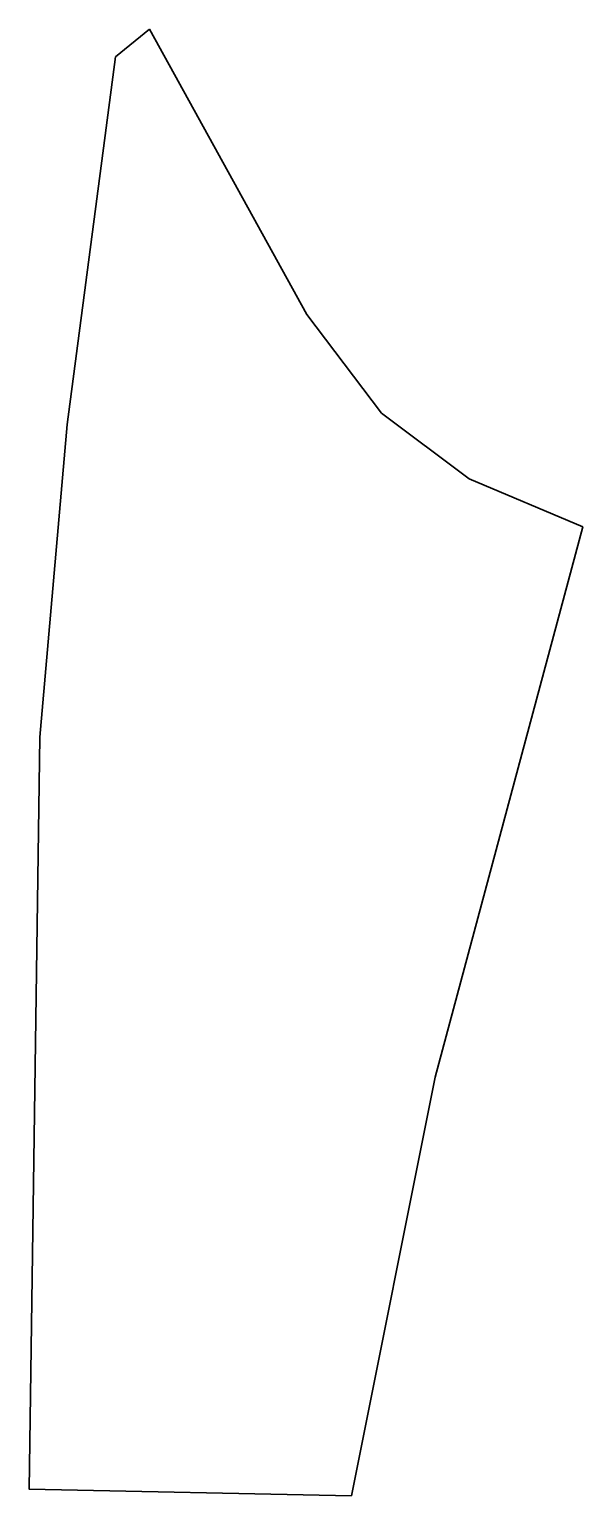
# Model space of a CAD drawing. Extents: x 0 to 2245, y -5949 to 0.
import ezdxf

# ---------------------------------------------------------------- set-up
doc = ezdxf.new("R2010")
doc.units = 0
doc.linetypes.add('Solid', pattern=[0])

msp = doc.modelspace()

# ---------------------------------------------------------------- linework, layer by layer
at = {"color": 0, "linetype": 'Solid', "lineweight": 35}
msp.add_lwpolyline([(487, 0), (1126, -1157), (1429, -1557), (1785, -1823), (2245, -2018), (1647, -4251), (1307, -5949), (0, -5923), (43, -2872), (153, -1603), (349, -112), (487, 0)], close=True, dxfattribs=at)

doc.saveas('drawing.dxf')
